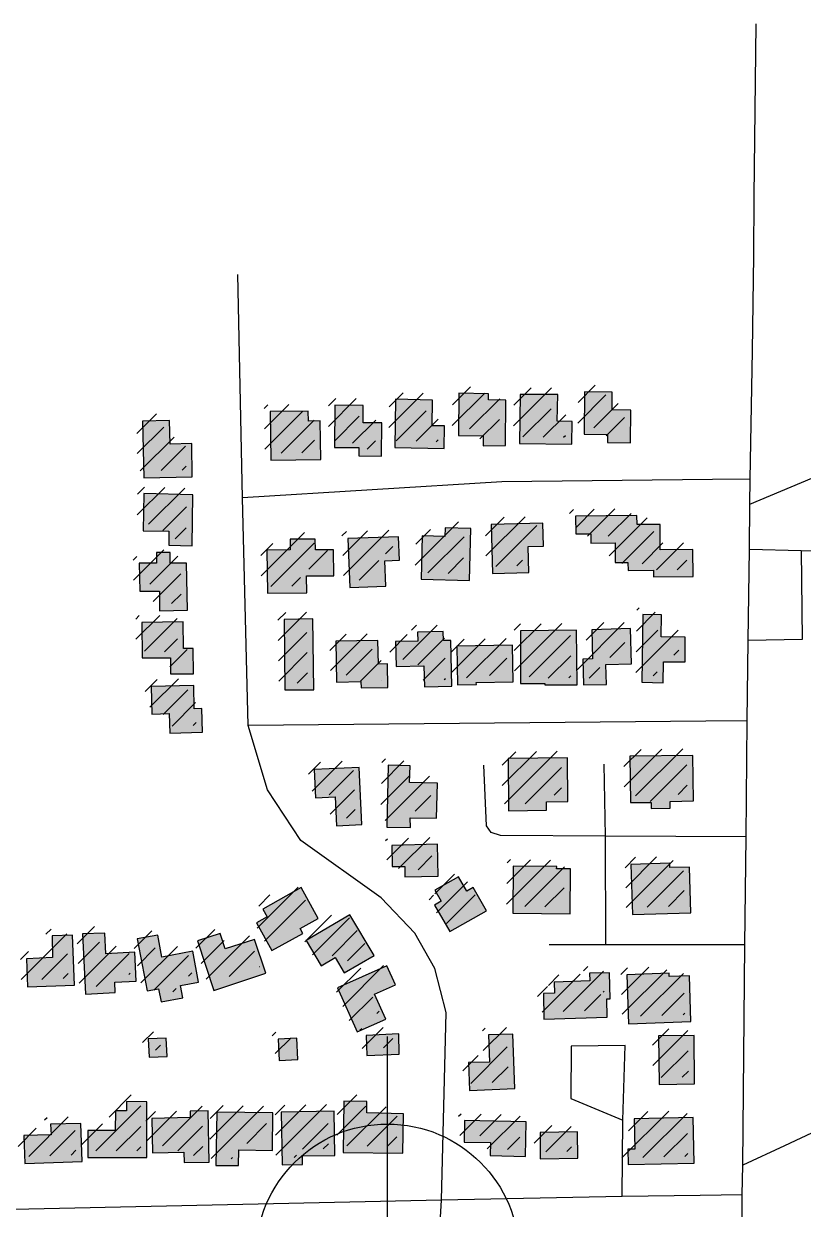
# Model space of a CAD drawing. Extents: x 6576311 to 6728256, y 2029764 to 2237541.
# Drawn here: x 6668423 to 6669276, y 2178916 to 2180215 of the extents above; entities that cross this region are included whole.
import ezdxf

# ---------------------------------------------------------------- set-up
doc = ezdxf.new("R2010")
doc.units = 21
for name, color, linetype in [('BUILDINGS', 9, 'Continuous'), ('CL_LOCAL', 4, 'Continuous'), ('CL_MAJOR', 2, 'Continuous')]:
    doc.layers.add(name, color=color, linetype=linetype)

msp = doc.modelspace()

# ---------------------------------------------------------------- hatches: boundary and pattern name
at = {"layer": 'BUILDINGS_HATCH'}
for points in [[(6669036.4, 2179764.8), (6669062.2, 2179764.5), (6669062.2, 2179755.8), (6669087.2, 2179755.5), (6669087.6, 2179791.2), (6669067.2, 2179791.5), (6669067.1, 2179811.1), (6669036.7, 2179811.4)], [(6668829.1, 2179750.4), (6668883.3, 2179749.2), (6668883.7, 2179774), (6668870.1, 2179773.9), (6668870.6, 2179802.3), (6668830, 2179803.2)], [(6668898.8, 2179763.5), (6668925.8, 2179763.2), (6668925.8, 2179752.3), (6668950.5, 2179752.4), (6668950.8, 2179802.3), (6668931.8, 2179802.6), (6668931.8, 2179809.1), (6668899.2, 2179809.7)], [(6668965.8, 2179754.6), (6669022.8, 2179754.1), (6669023.3, 2179778.9), (6669007.1, 2179779.2), (6669007.5, 2179808.4), (6668966.4, 2179808.5)], [(6668692.8, 2179789.6), (6668693.6, 2179736.4), (6668748.3, 2179737.3), (6668747.6, 2179779.6), (6668734.8, 2179779.2), (6668734.5, 2179790.1)], [(6668763, 2179750.5), (6668789.7, 2179750.3), (6668789.7, 2179741.2), (6668814.7, 2179740.9), (6668815.1, 2179777.3), (6668794.4, 2179777.2), (6668794.6, 2179796.5), (6668763.4, 2179796.8)], [(6668553.1, 2179779.1), (6668554.4, 2179717.2), (6668607.5, 2179718.2), (6668606.8, 2179754.6), (6668583.2, 2179754.1), (6668582.5, 2179780)], [(6668553.8, 2179659), (6668581.9, 2179658.7), (6668581.7, 2179643.4), (6668607.2, 2179642.8), (6668608.1, 2179698.5), (6668554.5, 2179699.8)], [(6668934.7, 2179666), (6668936, 2179612.5), (6668976, 2179613.4), (6668975.3, 2179641.8), (6668991.8, 2179642.2), (6668991.1, 2179667.3)], [(6669027.2, 2179655.8), (6669043.9, 2179655.9), (6669043.9, 2179645.7), (6669070.3, 2179645.8), (6669070.4, 2179624.3), (6669084.3, 2179624.4), (6669084.6, 2179615.6), (6669112.4, 2179615.8), (6669112.4, 2179608.8), (6669155.8, 2179609), (6669155.4, 2179638.5), (6669119.7, 2179638.4), (6669119.6, 2179666), (6669094.6, 2179665.9), (6669094.3, 2179675.8), (6669027.1, 2179675.1)], [(6668858.1, 2179606), (6668910.8, 2179604.7), (6668912.3, 2179661.5), (6668884.2, 2179662.2), (6668884, 2179653), (6668859.3, 2179653.7)], [(6668689.2, 2179637.7), (6668689.7, 2179590.7), (6668732.8, 2179591.2), (6668732.4, 2179609.8), (6668762.5, 2179609.9), (6668762.1, 2179638.3), (6668742.2, 2179638.3), (6668741.9, 2179649.9), (6668714.7, 2179649.8), (6668714.7, 2179638.1)], [(6668777.9, 2179650.8), (6668779.8, 2179596.9), (6668819.3, 2179598.5), (6668818.3, 2179626.2), (6668834.2, 2179627), (6668833.2, 2179652.5)], [(6668549.4, 2179623.6), (6668549.9, 2179593), (6668571.4, 2179593.1), (6668571.5, 2179571.6), (6668602.1, 2179572.1), (6668601.3, 2179623.8), (6668583.2, 2179623.8), (6668583.1, 2179635.4), (6668568.4, 2179635.3), (6668568.4, 2179623.7)], [(6669099.6, 2179493.3), (6669123.1, 2179492.7), (6669123.3, 2179515.6), (6669146.9, 2179515.4), (6669147, 2179542.7), (6669120.7, 2179543), (6669121.1, 2179567), (6669100.7, 2179567.3)], [(6668552.3, 2179558.8), (6668552.7, 2179519.8), (6668583.6, 2179520), (6668583.7, 2179502.5), (6668608.9, 2179502.6), (6668608.5, 2179530.3), (6668598, 2179530.2), (6668597.6, 2179559.4)], [(6668707.9, 2179562), (6668708.8, 2179484.8), (6668740.6, 2179484.9), (6668739.4, 2179562.5)], [(6669035.1, 2179518.6), (6669035.8, 2179490.2), (6669060.8, 2179490.6), (6669060.1, 2179512.8), (6669088.2, 2179513.3), (6669087.2, 2179551.9), (6669044.9, 2179550.6), (6669045.6, 2179519)], [(6668764.5, 2179538.2), (6668765.5, 2179493.4), (6668791.9, 2179493.9), (6668792.2, 2179487), (6668821.4, 2179487.4), (6668821, 2179513.3), (6668811.4, 2179512.9), (6668810.7, 2179539.1)], [(6668830, 2179537.7), (6668830.7, 2179510.4), (6668861, 2179511.3), (6668861.7, 2179488), (6668891.5, 2179488.8), (6668890.4, 2179539.1), (6668882.5, 2179539), (6668882.1, 2179548.9), (6668854.1, 2179548), (6668854.4, 2179538.2)], [(6668966.9, 2179491.7), (6668993.5, 2179491.8), (6668993.5, 2179490.3), (6669028.7, 2179490.5), (6669028.2, 2179550.2), (6668966.6, 2179549.6)], [(6668896.9, 2179532.9), (6668897.7, 2179490.3), (6668918.7, 2179490.8), (6668918.4, 2179492.9), (6668958.9, 2179493.8), (6668957.9, 2179533.9)], [(6668562.5, 2179488.6), (6668563.2, 2179458.3), (6668582.2, 2179458.8), (6668582.8, 2179437.6), (6668618.6, 2179438.5), (6668617.9, 2179464.4), (6668609.7, 2179464), (6668609, 2179489.8)], [(6668953.2, 2179409.6), (6668953.8, 2179352.5), (6668995.3, 2179353), (6668995.2, 2179362.1), (6669018.6, 2179362.4), (6669018.2, 2179410.3)], [(6669086.3, 2179412.1), (6669087.1, 2179361.4), (6669109.8, 2179361.5), (6669109.8, 2179355), (6669130.8, 2179355.1), (6669130.8, 2179362.7), (6669156.3, 2179363.2), (6669155.5, 2179413.1)], [(6668741, 2179397.5), (6668742.5, 2179366.6), (6668763.8, 2179367.7), (6668765.3, 2179336.1), (6668793.1, 2179337.3), (6668790, 2179399.9)], [(6668820.3, 2179334.5), (6668846.2, 2179334.2), (6668846.1, 2179344.8), (6668875, 2179344.2), (6668876, 2179382.8), (6668845.4, 2179383.4), (6668845.9, 2179401.6), (6668821.8, 2179402.2)], [(6668825.8, 2179314.5), (6668826.2, 2179291.2), (6668840.1, 2179291.2), (6668840.1, 2179279.9), (6668876.7, 2179280.8), (6668876, 2179315.8)], [(6668958.3, 2179240.4), (6669021, 2179239.5), (6669021.6, 2179288.7), (6669006.3, 2179289), (6669006.6, 2179291.2), (6668958.9, 2179291.7)], [(6669087.7, 2179293.7), (6669089.3, 2179238.7), (6669153.4, 2179240.8), (6669151.8, 2179290.7), (6669130.2, 2179290.2), (6669130.2, 2179295)], [(6669089.3, 2179238.7), (6669153.4, 2179240.8), (6669151.8, 2179290.7), (6669130.2, 2179290.2), (6669130.2, 2179295), (6669087.7, 2179293.7)], [(6668872.6, 2179249.1), (6668889.5, 2179220), (6668929.6, 2179242.8), (6668915.1, 2179268.2), (6668908, 2179264.2), (6668898.8, 2179280.2), (6668873.1, 2179265.5), (6668880, 2179253.5)], [(6668677.6, 2179229.7), (6668694.7, 2179199.2), (6668728.4, 2179217.9), (6668725.5, 2179223.4), (6668745.3, 2179234.4), (6668726.5, 2179268.2), (6668684.6, 2179244.7), (6668689.4, 2179236.3)], [(6668732.1, 2179210.3), (6668748.7, 2179182.7), (6668763.9, 2179191.8), (6668773.9, 2179174.8), (6668806.5, 2179193.8), (6668779.9, 2179238.5)], [(6668425.9, 2179190.4), (6668426.9, 2179159.5), (6668478.5, 2179161.5), (6668476.5, 2179216.1), (6668453.9, 2179215.3), (6668454.5, 2179191.6)], [(6668487.3, 2179217.6), (6668490.4, 2179151.7), (6668523, 2179153.3), (6668522.7, 2179164.6), (6668546.2, 2179165.8), (6668544.7, 2179197.5), (6668512.9, 2179195.9), (6668511.7, 2179218.5)], [(6668547.2, 2179212.1), (6668557.9, 2179155.3), (6668570.4, 2179157.5), (6668573.3, 2179143), (6668597.1, 2179147.4), (6668594.5, 2179160.9), (6668614.3, 2179164.6), (6668607.9, 2179198.5), (6668574.2, 2179192.1), (6668569.6, 2179216.2)], [(6668613.3, 2179209.8), (6668631.1, 2179155.6), (6668688, 2179174.4), (6668675.7, 2179211.5), (6668643.4, 2179201.2), (6668637.9, 2179217.9)], [(6668766.6, 2179158.3), (6668788.1, 2179110.4), (6668819.2, 2179124.3), (6668806.9, 2179151.6), (6668829.9, 2179161.9), (6668820.4, 2179182.6)], [(6668992.5, 2179124.3), (6669061.7, 2179126.4), (6669061.3, 2179146.5), (6669065, 2179146.5), (6669064.3, 2179174.9), (6669042.2, 2179174.4), (6669042.5, 2179166), (6669003.7, 2179164.8), (6669004, 2179152.8), (6668991.8, 2179152.4)], [(6669153.3, 2179121.7), (6669151.7, 2179171.6), (6669129.6, 2179170.8), (6669129.6, 2179174.4), (6669083.1, 2179172.8), (6669085, 2179119.2)], [(6668559.3, 2179102.5), (6668560.2, 2179082.5), (6668579.8, 2179083.3), (6668578.8, 2179103.3)], [(6668701.6, 2179102.3), (6668702.6, 2179079), (6668723, 2179079.9), (6668722, 2179103.2)], [(6668797.8, 2179106.4), (6668798.4, 2179084.5), (6668834.1, 2179085.8), (6668833.5, 2179108)], [(6668960.5, 2179048.1), (6668958.3, 2179107.8), (6668931.6, 2179106.9), (6668932.9, 2179077.1), (6668909.9, 2179076.6), (6668910.9, 2179046)], [(6669156.8, 2179106.4), (6669117.9, 2179105.9), (6669118.5, 2179052.7), (6669157.3, 2179053.3)], [(6668493.2, 2178972.5), (6668557.8, 2178972.5), (6668557.8, 2179033.6), (6668535.4, 2179033.9), (6668535.5, 2179023.7), (6668523.3, 2179023.7), (6668523.1, 2179002.2), (6668493.3, 2179002.1)], [(6668772.5, 2178978.1), (6668838, 2178977.3), (6668838.7, 2179020.6), (6668798.4, 2179021.5), (6668798.6, 2179033.9), (6668773.4, 2179034.2)], [(6668563.3, 2179015.5), (6668564, 2178977.9), (6668598.3, 2178978.4), (6668598.7, 2178967.2), (6668625.9, 2178967.6), (6668624.8, 2179023.7), (6668605, 2179023.3), (6668605.3, 2179016.4)], [(6668633.3, 2178964), (6668658.2, 2178963.8), (6668658.5, 2178980.9), (6668695.3, 2178980.3), (6668695.7, 2179021.5), (6668634.2, 2179022.3)], [(6668704.8, 2179022.2), (6668705.9, 2178964.7), (6668728.3, 2178965.1), (6668728.3, 2178974.3), (6668763.4, 2178974.8), (6668762.7, 2179023.2)], [(6668423, 2178996.7), (6668424, 2178966.1), (6668486.9, 2178968.2), (6668485.6, 2179010), (6668452.4, 2179009.2), (6668453.1, 2178997.5)], [(6668973.1, 2179011.7), (6668905.6, 2179013.2), (6668905.2, 2178989.6), (6668933.8, 2178988.9), (6668933.6, 2178974.7), (6668972.4, 2178973.8)], [(6669155.8, 2179016.5), (6669091.1, 2179015.1), (6669091.8, 2178981.6), (6669084.2, 2178981.6), (6669084.5, 2178964.8), (6669156.8, 2178966.6)], [(6668988.2, 2179000.1), (6668988.3, 2178971.3), (6669029.5, 2178971.9), (6669029.1, 2179000.6)]]:
    msp.add_hatch(color=251, dxfattribs=at).paths.add_polyline_path(points)
at = {"layer": 'BUILDINGS_SHADOW'}
h = msp.add_hatch(dxfattribs=at)
h.set_pattern_fill('ANSI31', scale=5)
h.paths.add_polyline_path([(6668822.4, 2179757.8), (6668876.5, 2179756.6), (6668877, 2179781.3), (6668863.4, 2179781.3), (6668863.8, 2179809.7), (6668823.3, 2179810.6)])
h = msp.add_hatch(dxfattribs=at)
h.set_pattern_fill('ANSI31', scale=5)
h.paths.add_polyline_path([(6668892.1, 2179770.8), (6668919, 2179770.6), (6668919.1, 2179759.7), (6668943.7, 2179759.8), (6668944.1, 2179809.7), (6668925.1, 2179810), (6668925.1, 2179816.5), (6668892.4, 2179817.1)])
h = msp.add_hatch(dxfattribs=at)
h.set_pattern_fill('ANSI31', scale=5)
h.paths.add_polyline_path([(6668959, 2179762), (6669016, 2179761.5), (6669016.5, 2179786.3), (6669000.3, 2179786.6), (6669000.8, 2179815.7), (6668959.7, 2179815.9)])
h = msp.add_hatch(dxfattribs=at)
h.set_pattern_fill('ANSI31', scale=5)
h.paths.add_polyline_path([(6669029.6, 2179772.1), (6669055.4, 2179771.9), (6669055.5, 2179763.1), (6669080.4, 2179762.9), (6669080.8, 2179798.6), (6669060.4, 2179798.9), (6669060.3, 2179818.5), (6669030, 2179818.8)])
h = msp.add_hatch(dxfattribs=at)
h.set_pattern_fill('ANSI31', scale=5)
h.paths.add_polyline_path([(6668686.1, 2179796.9), (6668686.9, 2179743.8), (6668741.6, 2179744.7), (6668740.8, 2179787), (6668728.1, 2179786.6), (6668727.8, 2179797.5)])
h = msp.add_hatch(dxfattribs=at)
h.set_pattern_fill('ANSI31', scale=5)
h.paths.add_polyline_path([(6668756.3, 2179757.9), (6668782.9, 2179757.6), (6668783, 2179748.5), (6668807.9, 2179748.3), (6668808.4, 2179784.7), (6668787.7, 2179784.6), (6668787.9, 2179803.9), (6668756.7, 2179804.2)])
h = msp.add_hatch(dxfattribs=at)
h.set_pattern_fill('ANSI31', scale=5)
h.paths.add_polyline_path([(6668546.3, 2179786.5), (6668547.7, 2179724.6), (6668600.7, 2179725.6), (6668600, 2179762), (6668576.5, 2179761.5), (6668575.8, 2179787.4)])
h = msp.add_hatch(dxfattribs=at)
h.set_pattern_fill('ANSI31', scale=5)
h.paths.add_polyline_path([(6668547.1, 2179666.3), (6668575.2, 2179666.1), (6668574.9, 2179650.8), (6668600.5, 2179650.2), (6668601.4, 2179705.9), (6668547.8, 2179707.1)])
h = msp.add_hatch(dxfattribs=at)
h.set_pattern_fill('ANSI31', scale=5)
h.paths.add_polyline_path([(6669020.4, 2179663.2), (6669037.2, 2179663.3), (6669037.2, 2179653.1), (6669063.6, 2179653.2), (6669063.7, 2179631.7), (6669077.6, 2179631.8), (6669077.9, 2179623), (6669105.7, 2179623.1), (6669105.7, 2179616.2), (6669149.1, 2179616.4), (6669148.7, 2179645.9), (6669112.9, 2179645.7), (6669112.8, 2179673.4), (6669087.9, 2179673.3), (6669087.6, 2179683.2), (6669020.3, 2179682.5)])
h = msp.add_hatch(dxfattribs=at)
h.set_pattern_fill('ANSI31', scale=5)
h.paths.add_polyline_path([(6668851.3, 2179613.3), (6668904.1, 2179612.1), (6668905.5, 2179668.9), (6668877.5, 2179669.5), (6668877.2, 2179660.4), (6668852.5, 2179661.1)])
h = msp.add_hatch(dxfattribs=at)
h.set_pattern_fill('ANSI31', scale=5)
h.paths.add_polyline_path([(6668927.9, 2179673.4), (6668929.3, 2179619.9), (6668969.3, 2179620.7), (6668968.6, 2179649.2), (6668985, 2179649.6), (6668984.4, 2179674.7)])
h = msp.add_hatch(dxfattribs=at)
h.set_pattern_fill('ANSI31', scale=5)
h.paths.add_polyline_path([(6668682.5, 2179645.1), (6668682.9, 2179598.1), (6668726, 2179598.6), (6668725.7, 2179617.2), (6668755.7, 2179617.3), (6668755.3, 2179645.7), (6668735.5, 2179645.6), (6668735.1, 2179657.3), (6668707.9, 2179657.2), (6668708, 2179645.5)])
h = msp.add_hatch(dxfattribs=at)
h.set_pattern_fill('ANSI31', scale=5)
h.paths.add_polyline_path([(6668771.2, 2179658.2), (6668773.1, 2179604.3), (6668812.5, 2179605.9), (6668811.5, 2179633.6), (6668827.4, 2179634.4), (6668826.5, 2179659.9)])
h = msp.add_hatch(dxfattribs=at)
h.set_pattern_fill('ANSI31', scale=5)
h.paths.add_polyline_path([(6668542.7, 2179631), (6668543.1, 2179600.4), (6668564.7, 2179600.5), (6668564.7, 2179579), (6668595.4, 2179579.5), (6668594.6, 2179631.2), (6668576.4, 2179631.1), (6668576.4, 2179642.8), (6668561.6, 2179642.7), (6668561.7, 2179631.1)])
h = msp.add_hatch(dxfattribs=at)
h.set_pattern_fill('ANSI31', scale=5)
h.paths.add_polyline_path([(6668545.5, 2179566.2), (6668546, 2179527.2), (6668576.9, 2179527.3), (6668576.9, 2179509.9), (6668602.2, 2179510), (6668601.8, 2179537.6), (6668591.3, 2179537.6), (6668590.9, 2179566.7)])
h = msp.add_hatch(dxfattribs=at)
h.set_pattern_fill('ANSI31', scale=5)
h.paths.add_polyline_path([(6668701.2, 2179569.4), (6668702.1, 2179492.2), (6668733.8, 2179492.3), (6668732.7, 2179569.9)])
h = msp.add_hatch(dxfattribs=at)
h.set_pattern_fill('ANSI31', scale=5)
h.paths.add_polyline_path([(6669092.9, 2179500.7), (6669116.4, 2179500.1), (6669116.6, 2179523), (6669140.1, 2179522.8), (6669140.3, 2179550.1), (6669113.9, 2179550.3), (6669114.4, 2179574.4), (6669094, 2179574.7)])
h = msp.add_hatch(dxfattribs=at)
h.set_pattern_fill('ANSI31', scale=5)
h.paths.add_polyline_path([(6668823.2, 2179545.1), (6668823.9, 2179517.8), (6668854.3, 2179518.7), (6668854.9, 2179495.4), (6668884.7, 2179496.2), (6668883.6, 2179546.5), (6668875.7, 2179546.4), (6668875.4, 2179556.3), (6668847.3, 2179555.4), (6668847.6, 2179545.6)])
h = msp.add_hatch(dxfattribs=at)
h.set_pattern_fill('ANSI31', scale=5)
h.paths.add_polyline_path([(6668960.1, 2179499.1), (6668986.8, 2179499.2), (6668986.8, 2179497.7), (6669022, 2179497.9), (6669021.4, 2179557.6), (6668959.9, 2179557)])
h = msp.add_hatch(dxfattribs=at)
h.set_pattern_fill('ANSI31', scale=5)
h.paths.add_polyline_path([(6669028.4, 2179525.9), (6669029.1, 2179497.5), (6669054, 2179498), (6669053.3, 2179520.2), (6669081.4, 2179520.7), (6669080.4, 2179559.3), (6669038.2, 2179558), (6669038.9, 2179526.3)])
h = msp.add_hatch(dxfattribs=at)
h.set_pattern_fill('ANSI31', scale=5)
h.paths.add_polyline_path([(6668757.7, 2179545.6), (6668758.8, 2179500.8), (6668785.1, 2179501.3), (6668785.5, 2179494.3), (6668814.7, 2179494.8), (6668814.3, 2179520.7), (6668804.6, 2179520.3), (6668804, 2179546.5)])
h = msp.add_hatch(dxfattribs=at)
h.set_pattern_fill('ANSI31', scale=5)
h.paths.add_polyline_path([(6668890.2, 2179540.3), (6668890.9, 2179497.7), (6668911.9, 2179498.1), (6668911.6, 2179500.3), (6668952.2, 2179501.2), (6668951.2, 2179541.3)])
h = msp.add_hatch(dxfattribs=at)
h.set_pattern_fill('ANSI31', scale=5)
h.paths.add_polyline_path([(6668555.7, 2179495.9), (6668556.4, 2179465.7), (6668575.4, 2179466.1), (6668576.1, 2179445), (6668611.8, 2179445.9), (6668611.1, 2179471.8), (6668602.9, 2179471.4), (6668602.2, 2179497.2)])
h = msp.add_hatch(dxfattribs=at)
h.set_pattern_fill('ANSI31', scale=5)
h.paths.add_polyline_path([(6668813.6, 2179341.8), (6668839.4, 2179341.6), (6668839.4, 2179352.2), (6668868.3, 2179351.5), (6668869.3, 2179390.2), (6668838.6, 2179390.8), (6668839.1, 2179409), (6668815, 2179409.6)])
h = msp.add_hatch(dxfattribs=at)
h.set_pattern_fill('ANSI31', scale=5)
h.paths.add_polyline_path([(6668946.5, 2179417), (6668947.1, 2179359.9), (6668988.6, 2179360.4), (6668988.5, 2179369.5), (6669011.9, 2179369.7), (6669011.4, 2179417.7)])
h = msp.add_hatch(dxfattribs=at)
h.set_pattern_fill('ANSI31', scale=5)
h.paths.add_polyline_path([(6669079.6, 2179419.4), (6669080.4, 2179368.8), (6669103, 2179368.9), (6669103.1, 2179362.4), (6669124.1, 2179362.4), (6669124, 2179370.1), (6669149.5, 2179370.6), (6669148.8, 2179420.5)])
h = msp.add_hatch(dxfattribs=at)
h.set_pattern_fill('ANSI31', scale=5)
h.paths.add_polyline_path([(6668734.2, 2179404.9), (6668735.8, 2179373.9), (6668757, 2179375.1), (6668758.6, 2179343.4), (6668786.4, 2179344.6), (6668783.3, 2179407.3)])
h = msp.add_hatch(dxfattribs=at)
h.set_pattern_fill('ANSI31', scale=5)
h.paths.add_polyline_path([(6668819.1, 2179321.8), (6668819.5, 2179298.5), (6668833.3, 2179298.6), (6668833.4, 2179287.3), (6668870, 2179288.2), (6668869.3, 2179323.1)])
h = msp.add_hatch(dxfattribs=at)
h.set_pattern_fill('ANSI31', scale=5)
h.paths.add_polyline_path([(6668951.5, 2179247.7), (6669014.2, 2179246.9), (6669014.9, 2179296.1), (6668999.5, 2179296.4), (6668999.8, 2179298.6), (6668952.2, 2179299.1)])
h = msp.add_hatch(dxfattribs=at)
h.set_pattern_fill('ANSI31', scale=5)
h.paths.add_polyline_path([(6669080.9, 2179301.1), (6669082.6, 2179246.1), (6669146.7, 2179248.2), (6669145, 2179298.1), (6669123.5, 2179297.6), (6669123.5, 2179302.3)])
h = msp.add_hatch(dxfattribs=at)
h.set_pattern_fill('ANSI31', scale=5)
h.paths.add_polyline_path([(6669082.6, 2179246.1), (6669146.7, 2179248.2), (6669145, 2179298.1), (6669123.5, 2179297.6), (6669123.5, 2179302.3), (6669080.9, 2179301.1)])
h = msp.add_hatch(dxfattribs=at)
h.set_pattern_fill('ANSI31', scale=5)
h.paths.add_polyline_path([(6668865.9, 2179256.5), (6668882.7, 2179227.4), (6668922.9, 2179250.2), (6668908.3, 2179275.6), (6668901.2, 2179271.6), (6668892.1, 2179287.5), (6668866.4, 2179272.9), (6668873.2, 2179260.9)])
h = msp.add_hatch(dxfattribs=at)
h.set_pattern_fill('ANSI31', scale=5)
h.paths.add_polyline_path([(6668670.8, 2179237.1), (6668688, 2179206.6), (6668721.6, 2179225.3), (6668718.8, 2179230.7), (6668738.6, 2179241.7), (6668719.7, 2179275.5), (6668677.8, 2179252.1), (6668682.7, 2179243.7)])
h = msp.add_hatch(dxfattribs=at)
h.set_pattern_fill('ANSI31', scale=5)
h.paths.add_polyline_path([(6668725.3, 2179217.7), (6668741.9, 2179190), (6668757.2, 2179199.2), (6668767.2, 2179182.1), (6668799.7, 2179201.2), (6668773.2, 2179245.9)])
h = msp.add_hatch(dxfattribs=at)
h.set_pattern_fill('ANSI31', scale=5)
h.paths.add_polyline_path([(6668480.6, 2179225), (6668483.7, 2179159.1), (6668516.3, 2179160.7), (6668516, 2179172), (6668539.5, 2179173.2), (6668537.9, 2179204.9), (6668506.2, 2179203.3), (6668505, 2179225.8)])
h = msp.add_hatch(dxfattribs=at)
h.set_pattern_fill('ANSI31', scale=5)
h.paths.add_polyline_path([(6668419.1, 2179197.8), (6668420.1, 2179166.9), (6668471.7, 2179168.9), (6668469.8, 2179223.5), (6668447.1, 2179222.7), (6668447.8, 2179199)])
h = msp.add_hatch(dxfattribs=at)
h.set_pattern_fill('ANSI31', scale=5)
h.paths.add_polyline_path([(6668540.4, 2179219.4), (6668551.2, 2179162.7), (6668563.6, 2179164.9), (6668566.5, 2179150.3), (6668590.3, 2179154.8), (6668587.7, 2179168.3), (6668607.6, 2179172), (6668601.2, 2179205.8), (6668567.5, 2179199.5), (6668562.8, 2179223.5)])
h = msp.add_hatch(dxfattribs=at)
h.set_pattern_fill('ANSI31', scale=5)
h.paths.add_polyline_path([(6668606.5, 2179217.2), (6668624.3, 2179163), (6668681.3, 2179181.8), (6668668.9, 2179218.9), (6668636.6, 2179208.5), (6668631.2, 2179225.3)])
h = msp.add_hatch(dxfattribs=at)
h.set_pattern_fill('ANSI31', scale=5)
h.paths.add_polyline_path([(6668759.9, 2179165.7), (6668781.3, 2179117.7), (6668812.5, 2179131.7), (6668800.2, 2179159), (6668823.1, 2179169.3), (6668813.7, 2179190)])
h = msp.add_hatch(dxfattribs=at)
h.set_pattern_fill('ANSI31', scale=5)
h.paths.add_polyline_path([(6668985.8, 2179131.7), (6669055, 2179133.8), (6669054.6, 2179153.8), (6669058.3, 2179153.8), (6669057.6, 2179182.3), (6669035.5, 2179181.8), (6669035.8, 2179173.4), (6668996.9, 2179172.2), (6668997.3, 2179160.1), (6668985.1, 2179159.7)])
h = msp.add_hatch(dxfattribs=at)
h.set_pattern_fill('ANSI31', scale=5)
h.paths.add_polyline_path([(6669146.6, 2179129.1), (6669145, 2179179), (6669122.8, 2179178.2), (6669122.8, 2179181.8), (6669076.3, 2179180.1), (6669078.2, 2179126.6)])
h = msp.add_hatch(dxfattribs=at)
h.set_pattern_fill('ANSI31', scale=5)
h.paths.add_polyline_path([(6668552.5, 2179109.9), (6668553.4, 2179089.8), (6668573, 2179090.6), (6668572.1, 2179110.7)])
h = msp.add_hatch(dxfattribs=at)
h.set_pattern_fill('ANSI31', scale=5)
h.paths.add_polyline_path([(6668694.9, 2179109.7), (6668695.8, 2179086.4), (6668716.2, 2179087.2), (6668715.3, 2179110.5)])
h = msp.add_hatch(dxfattribs=at)
h.set_pattern_fill('ANSI31', scale=5)
h.paths.add_polyline_path([(6668791, 2179113.8), (6668791.7, 2179091.9), (6668827.4, 2179093.2), (6668826.7, 2179115.4)])
h = msp.add_hatch(dxfattribs=at)
h.set_pattern_fill('ANSI31', scale=5)
h.paths.add_polyline_path([(6668953.8, 2179055.4), (6668951.5, 2179115.2), (6668924.9, 2179114.3), (6668926.1, 2179084.5), (6668903.2, 2179084), (6668904.1, 2179053.4)])
h = msp.add_hatch(dxfattribs=at)
h.set_pattern_fill('ANSI31', scale=5)
h.paths.add_polyline_path([(6669150.1, 2179113.8), (6669111.2, 2179113.3), (6669111.7, 2179060.1), (6669150.6, 2179060.6)])
h = msp.add_hatch(dxfattribs=at)
h.set_pattern_fill('ANSI31', scale=5)
h.paths.add_polyline_path([(6668486.4, 2178979.9), (6668551.1, 2178979.8), (6668551.1, 2179041), (6668528.7, 2179041.3), (6668528.7, 2179031.1), (6668516.5, 2179031), (6668516.3, 2179009.6), (6668486.6, 2179009.4)])
h = msp.add_hatch(dxfattribs=at)
h.set_pattern_fill('ANSI31', scale=5)
h.paths.add_polyline_path([(6668556.6, 2179022.8), (6668557.3, 2178985.3), (6668591.6, 2178985.8), (6668591.9, 2178974.5), (6668619.2, 2178975), (6668618.1, 2179031.1), (6668598.2, 2179030.7), (6668598.5, 2179023.7)])
h = msp.add_hatch(dxfattribs=at)
h.set_pattern_fill('ANSI31', scale=5)
h.paths.add_polyline_path([(6668765.7, 2178985.5), (6668831.3, 2178984.6), (6668831.9, 2179028), (6668791.6, 2179028.9), (6668791.9, 2179041.3), (6668766.6, 2179041.5)])
h = msp.add_hatch(dxfattribs=at)
h.set_pattern_fill('ANSI31', scale=5)
h.paths.add_polyline_path([(6668626.5, 2178971.4), (6668651.5, 2178971.1), (6668651.7, 2178988.3), (6668688.6, 2178987.7), (6668689, 2179028.8), (6668627.4, 2179029.7)])
h = msp.add_hatch(dxfattribs=at)
h.set_pattern_fill('ANSI31', scale=5)
h.paths.add_polyline_path([(6668698.1, 2179029.6), (6668699.1, 2178972.1), (6668721.5, 2178972.5), (6668721.5, 2178981.6), (6668756.7, 2178982.1), (6668755.9, 2179030.6)])
h = msp.add_hatch(dxfattribs=at)
h.set_pattern_fill('ANSI31', scale=5)
h.paths.add_polyline_path([(6668966.4, 2179019.1), (6668898.9, 2179020.6), (6668898.4, 2178996.9), (6668927.1, 2178996.3), (6668926.8, 2178982.1), (6668965.7, 2178981.2)])
h = msp.add_hatch(dxfattribs=at)
h.set_pattern_fill('ANSI31', scale=5)
h.paths.add_polyline_path([(6669149, 2179023.8), (6669084.4, 2179022.5), (6669085.1, 2178989), (6669077.4, 2178988.9), (6669077.8, 2178972.2), (6669150.1, 2178973.9)])
h = msp.add_hatch(dxfattribs=at)
h.set_pattern_fill('ANSI31', scale=5)
h.paths.add_polyline_path([(6668416.3, 2179004), (6668417.2, 2178973.5), (6668480.2, 2178975.5), (6668478.9, 2179017.4), (6668445.7, 2179016.5), (6668446.3, 2179004.9)])
h = msp.add_hatch(dxfattribs=at)
h.set_pattern_fill('ANSI31', scale=5)
h.paths.add_polyline_path([(6668981.5, 2179007.5), (6668981.6, 2178978.7), (6669022.7, 2178979.2), (6669022.3, 2179008)])

# ---------------------------------------------------------------- linework, layer by layer
at = {"layer": 'BUILDINGS'}
for points in [[(6669036.4, 2179764.8), (6669062.2, 2179764.5), (6669062.2, 2179755.8), (6669087.2, 2179755.5), (6669087.6, 2179791.2), (6669067.2, 2179791.5), (6669067.1, 2179811.1), (6669036.7, 2179811.4), (6669036.4, 2179764.8)], [(6668829.1, 2179750.4), (6668883.3, 2179749.2), (6668883.7, 2179774), (6668870.1, 2179773.9), (6668870.6, 2179802.3), (6668830, 2179803.2), (6668829.1, 2179750.4)], [(6668898.8, 2179763.5), (6668925.8, 2179763.2), (6668925.8, 2179752.3), (6668950.5, 2179752.4), (6668950.8, 2179802.3), (6668931.8, 2179802.6), (6668931.8, 2179809.1), (6668899.2, 2179809.7), (6668898.8, 2179763.5)], [(6668965.8, 2179754.6), (6669022.8, 2179754.1), (6669023.3, 2179778.9), (6669007.1, 2179779.2), (6669007.5, 2179808.4), (6668966.4, 2179808.5), (6668965.8, 2179754.6)], [(6668692.8, 2179789.6), (6668693.6, 2179736.4), (6668748.3, 2179737.3), (6668747.6, 2179779.6), (6668734.8, 2179779.2), (6668734.5, 2179790.1), (6668692.8, 2179789.6)], [(6668763, 2179750.5), (6668789.7, 2179750.3), (6668789.7, 2179741.2), (6668814.7, 2179740.9), (6668815.1, 2179777.3), (6668794.4, 2179777.2), (6668794.6, 2179796.5), (6668763.4, 2179796.8), (6668763, 2179750.5)], [(6668553.1, 2179779.1), (6668554.4, 2179717.2), (6668607.5, 2179718.2), (6668606.8, 2179754.6), (6668583.2, 2179754.1), (6668582.5, 2179780), (6668553.1, 2179779.1)], [(6668553.8, 2179659), (6668581.9, 2179658.7), (6668581.7, 2179643.4), (6668607.2, 2179642.8), (6668608.1, 2179698.5), (6668554.5, 2179699.8), (6668553.8, 2179659)], [(6668934.7, 2179666), (6668936, 2179612.5), (6668976, 2179613.4), (6668975.3, 2179641.8), (6668991.8, 2179642.2), (6668991.1, 2179667.3), (6668934.7, 2179666)], [(6669027.2, 2179655.8), (6669043.9, 2179655.9), (6669043.9, 2179645.7), (6669070.3, 2179645.8), (6669070.4, 2179624.3), (6669084.3, 2179624.4), (6669084.6, 2179615.6), (6669112.4, 2179615.8), (6669112.4, 2179608.8), (6669155.8, 2179609), (6669155.4, 2179638.5), (6669119.7, 2179638.4), (6669119.6, 2179666), (6669094.6, 2179665.9), (6669094.3, 2179675.8), (6669027.1, 2179675.1), (6669027.2, 2179655.8)], [(6668858.1, 2179606), (6668910.8, 2179604.7), (6668912.3, 2179661.5), (6668884.2, 2179662.2), (6668884, 2179653), (6668859.3, 2179653.7), (6668858.1, 2179606)], [(6668689.2, 2179637.7), (6668689.7, 2179590.7), (6668732.8, 2179591.2), (6668732.4, 2179609.8), (6668762.5, 2179609.9), (6668762.1, 2179638.3), (6668742.2, 2179638.3), (6668741.9, 2179649.9), (6668714.7, 2179649.8), (6668714.7, 2179638.1), (6668689.2, 2179637.7)], [(6668777.9, 2179650.8), (6668779.8, 2179596.9), (6668819.3, 2179598.5), (6668818.3, 2179626.2), (6668834.2, 2179627), (6668833.2, 2179652.5), (6668777.9, 2179650.8)], [(6668549.4, 2179623.6), (6668549.9, 2179593), (6668571.4, 2179593.1), (6668571.5, 2179571.6), (6668602.1, 2179572.1), (6668601.3, 2179623.8), (6668583.2, 2179623.8), (6668583.1, 2179635.4), (6668568.4, 2179635.3), (6668568.4, 2179623.7), (6668549.4, 2179623.6)], [(6669099.6, 2179493.3), (6669123.1, 2179492.7), (6669123.3, 2179515.6), (6669146.9, 2179515.4), (6669147, 2179542.7), (6669120.7, 2179543), (6669121.1, 2179567), (6669100.7, 2179567.3), (6669099.6, 2179493.3)], [(6668552.3, 2179558.8), (6668552.7, 2179519.8), (6668583.6, 2179520), (6668583.7, 2179502.5), (6668608.9, 2179502.6), (6668608.5, 2179530.3), (6668598, 2179530.2), (6668597.6, 2179559.4), (6668552.3, 2179558.8)], [(6668707.9, 2179562), (6668708.8, 2179484.8), (6668740.6, 2179484.9), (6668739.4, 2179562.5), (6668707.9, 2179562)], [(6669035.1, 2179518.6), (6669035.8, 2179490.2), (6669060.8, 2179490.6), (6669060.1, 2179512.8), (6669088.2, 2179513.3), (6669087.2, 2179551.9), (6669044.9, 2179550.6), (6669045.6, 2179519), (6669035.1, 2179518.6)], [(6668764.5, 2179538.2), (6668765.5, 2179493.4), (6668791.9, 2179493.9), (6668792.2, 2179487), (6668821.4, 2179487.4), (6668821, 2179513.3), (6668811.4, 2179512.9), (6668810.7, 2179539.1), (6668764.5, 2179538.2)], [(6668830, 2179537.7), (6668830.7, 2179510.4), (6668861, 2179511.3), (6668861.7, 2179488), (6668891.5, 2179488.8), (6668890.4, 2179539.1), (6668882.5, 2179539), (6668882.1, 2179548.9), (6668854.1, 2179548), (6668854.4, 2179538.2), (6668830, 2179537.7)], [(6668966.9, 2179491.7), (6668993.5, 2179491.8), (6668993.5, 2179490.3), (6669028.7, 2179490.5), (6669028.2, 2179550.2), (6668966.6, 2179549.6), (6668966.9, 2179491.7)], [(6668896.9, 2179532.9), (6668897.7, 2179490.3), (6668918.7, 2179490.8), (6668918.4, 2179492.9), (6668958.9, 2179493.8), (6668957.9, 2179533.9), (6668896.9, 2179532.9)], [(6668562.5, 2179488.6), (6668563.2, 2179458.3), (6668582.2, 2179458.8), (6668582.8, 2179437.6), (6668618.6, 2179438.5), (6668617.9, 2179464.4), (6668609.7, 2179464), (6668609, 2179489.8), (6668562.5, 2179488.6)], [(6668953.2, 2179409.6), (6668953.8, 2179352.5), (6668995.3, 2179353), (6668995.2, 2179362.1), (6669018.6, 2179362.4), (6669018.2, 2179410.3), (6668953.2, 2179409.6)], [(6669086.3, 2179412.1), (6669087.1, 2179361.4), (6669109.8, 2179361.5), (6669109.8, 2179355), (6669130.8, 2179355.1), (6669130.8, 2179362.7), (6669156.3, 2179363.2), (6669155.5, 2179413.1), (6669086.3, 2179412.1)], [(6668741, 2179397.5), (6668742.5, 2179366.6), (6668763.8, 2179367.7), (6668765.3, 2179336.1), (6668793.1, 2179337.3), (6668790, 2179399.9), (6668741, 2179397.5)], [(6668820.3, 2179334.5), (6668846.2, 2179334.2), (6668846.1, 2179344.8), (6668875, 2179344.2), (6668876, 2179382.8), (6668845.4, 2179383.4), (6668845.9, 2179401.6), (6668821.8, 2179402.2), (6668820.3, 2179334.5)], [(6668825.8, 2179314.5), (6668826.2, 2179291.2), (6668840.1, 2179291.2), (6668840.1, 2179279.9), (6668876.7, 2179280.8), (6668876, 2179315.8), (6668825.8, 2179314.5)], [(6668958.3, 2179240.4), (6669021, 2179239.5), (6669021.6, 2179288.7), (6669006.3, 2179289), (6669006.6, 2179291.2), (6668958.9, 2179291.7), (6668958.3, 2179240.4)], [(6669087.7, 2179293.7), (6669089.3, 2179238.7), (6669153.4, 2179240.8), (6669151.8, 2179290.7), (6669130.2, 2179290.2), (6669130.2, 2179295), (6669087.7, 2179293.7)], [(6669089.3, 2179238.7), (6669153.4, 2179240.8), (6669151.8, 2179290.7), (6669130.2, 2179290.2), (6669130.2, 2179295), (6669087.7, 2179293.7), (6669089.3, 2179238.7)], [(6668872.6, 2179249.1), (6668889.5, 2179220), (6668929.6, 2179242.8), (6668915.1, 2179268.2), (6668908, 2179264.2), (6668898.8, 2179280.2), (6668873.1, 2179265.5), (6668880, 2179253.5), (6668872.6, 2179249.1)], [(6668677.6, 2179229.7), (6668694.7, 2179199.2), (6668728.4, 2179217.9), (6668725.5, 2179223.4), (6668745.3, 2179234.4), (6668726.5, 2179268.2), (6668684.6, 2179244.7), (6668689.4, 2179236.3), (6668677.6, 2179229.7)], [(6668732.1, 2179210.3), (6668748.7, 2179182.7), (6668763.9, 2179191.8), (6668773.9, 2179174.8), (6668806.5, 2179193.8), (6668779.9, 2179238.5), (6668732.1, 2179210.3)], [(6668425.9, 2179190.4), (6668426.9, 2179159.5), (6668478.5, 2179161.5), (6668476.5, 2179216.1), (6668453.9, 2179215.3), (6668454.5, 2179191.6), (6668425.9, 2179190.4)], [(6668487.3, 2179217.6), (6668490.4, 2179151.7), (6668523, 2179153.3), (6668522.7, 2179164.6), (6668546.2, 2179165.8), (6668544.7, 2179197.5), (6668512.9, 2179195.9), (6668511.7, 2179218.5), (6668487.3, 2179217.6)], [(6668547.2, 2179212.1), (6668557.9, 2179155.3), (6668570.4, 2179157.5), (6668573.3, 2179143), (6668597.1, 2179147.4), (6668594.5, 2179160.9), (6668614.3, 2179164.6), (6668607.9, 2179198.5), (6668574.2, 2179192.1), (6668569.6, 2179216.2), (6668547.2, 2179212.1)], [(6668613.3, 2179209.8), (6668631.1, 2179155.6), (6668688, 2179174.4), (6668675.7, 2179211.5), (6668643.4, 2179201.2), (6668637.9, 2179217.9), (6668613.3, 2179209.8)], [(6668766.6, 2179158.3), (6668788.1, 2179110.4), (6668819.2, 2179124.3), (6668806.9, 2179151.6), (6668829.9, 2179161.9), (6668820.4, 2179182.6), (6668766.6, 2179158.3)], [(6668992.5, 2179124.3), (6669061.7, 2179126.4), (6669061.3, 2179146.5), (6669065, 2179146.5), (6669064.3, 2179174.9), (6669042.2, 2179174.4), (6669042.5, 2179166), (6669003.7, 2179164.8), (6669004, 2179152.8), (6668991.8, 2179152.4), (6668992.5, 2179124.3)], [(6669153.3, 2179121.7), (6669151.7, 2179171.6), (6669129.6, 2179170.8), (6669129.6, 2179174.4), (6669083.1, 2179172.8), (6669085, 2179119.2), (6669153.3, 2179121.7)], [(6668559.3, 2179102.5), (6668560.2, 2179082.5), (6668579.8, 2179083.3), (6668578.8, 2179103.3), (6668559.3, 2179102.5)], [(6668701.6, 2179102.3), (6668702.6, 2179079), (6668723, 2179079.9), (6668722, 2179103.2), (6668701.6, 2179102.3)], [(6668797.8, 2179106.4), (6668798.4, 2179084.5), (6668834.1, 2179085.8), (6668833.5, 2179108), (6668797.8, 2179106.4)], [(6668960.5, 2179048.1), (6668958.3, 2179107.8), (6668931.6, 2179106.9), (6668932.9, 2179077.1), (6668909.9, 2179076.6), (6668910.9, 2179046), (6668960.5, 2179048.1)], [(6669156.8, 2179106.4), (6669117.9, 2179105.9), (6669118.5, 2179052.7), (6669157.3, 2179053.3), (6669156.8, 2179106.4)], [(6668493.2, 2178972.5), (6668557.8, 2178972.5), (6668557.8, 2179033.6), (6668535.4, 2179033.9), (6668535.5, 2179023.7), (6668523.3, 2179023.7), (6668523.1, 2179002.2), (6668493.3, 2179002.1), (6668493.2, 2178972.5)], [(6668772.5, 2178978.1), (6668838, 2178977.3), (6668838.7, 2179020.6), (6668798.4, 2179021.5), (6668798.6, 2179033.9), (6668773.4, 2179034.2), (6668772.5, 2178978.1)], [(6668563.3, 2179015.5), (6668564, 2178977.9), (6668598.3, 2178978.4), (6668598.7, 2178967.2), (6668625.9, 2178967.6), (6668624.8, 2179023.7), (6668605, 2179023.3), (6668605.3, 2179016.4), (6668563.3, 2179015.5)], [(6668633.3, 2178964), (6668658.2, 2178963.8), (6668658.5, 2178980.9), (6668695.3, 2178980.3), (6668695.7, 2179021.5), (6668634.2, 2179022.3), (6668633.3, 2178964)], [(6668704.8, 2179022.2), (6668705.9, 2178964.7), (6668728.3, 2178965.1), (6668728.3, 2178974.3), (6668763.4, 2178974.8), (6668762.7, 2179023.2), (6668704.8, 2179022.2)], [(6668423, 2178996.7), (6668424, 2178966.1), (6668486.9, 2178968.2), (6668485.6, 2179010), (6668452.4, 2179009.2), (6668453.1, 2178997.5), (6668423, 2178996.7)], [(6668973.1, 2179011.7), (6668905.6, 2179013.2), (6668905.2, 2178989.6), (6668933.8, 2178988.9), (6668933.6, 2178974.7), (6668972.4, 2178973.8), (6668973.1, 2179011.7)], [(6669155.8, 2179016.5), (6669091.1, 2179015.1), (6669091.8, 2178981.6), (6669084.2, 2178981.6), (6669084.5, 2178964.8), (6669156.8, 2178966.6), (6669155.8, 2179016.5)], [(6668988.2, 2179000.1), (6668988.3, 2178971.3), (6669029.5, 2178971.9), (6669029.1, 2179000.6), (6668988.2, 2179000.1)]]:
    msp.add_lwpolyline(points, close=True, dxfattribs=at)
at = {"layer": 'CL_LOCAL'}
for points in [[(6668690.5, 2178052.7), (6668820.1, 2178053.5), (6668841.5, 2178066.4), (6668845.7, 2178090.3), (6668857.3, 2178521.8), (6668857.9, 2178542.6), (6668859.8, 2178575.6), (6668880.3, 2178926), (6668885.4, 2179131.3), (6668873, 2179179.7), (6668851, 2179218.4), (6668814.3, 2179257), (6668726.4, 2179319.7), (6668689.9, 2179375.4), (6668668.7, 2179445.8), (6668662.3, 2179695.3), (6668657.5, 2179939.8)], [(6670983.9, 2179795.5), (6670130.8, 2179398.5), (6670101.6, 2179385), (6670060.2, 2179365.4), (6669375.9, 2179042.2), (6669315.5, 2179013.7), (6669255.7, 2178985.5), (6669210.2, 2178964.4)], [(6669217.9, 2179688.2), (6669380.6, 2179756.6)], [(6669218.3, 2179715.7), (6669176.8, 2179715.2), (6668946.3, 2179712.6), (6668662.3, 2179695.3)], [(6669274.2, 2179637.4), (6669275, 2179540.2), (6669216.1, 2179538.9)], [(6669217.3, 2179638.8), (6669274.2, 2179637.4), (6669340, 2179635.8), (6669351.2, 2179630.7), (6669357.7, 2179618.6), (6669362.3, 2179606.4), (6669416.5, 2179604.7)], [(6669215, 2179451.1), (6669169.5, 2179450.7), (6668668.7, 2179445.8)], [(6669213.7, 2179323.7), (6669059.8, 2179324.7), (6668945, 2179325.5), (6668934.8, 2179328.8), (6668929.4, 2179336.1), (6668926.7, 2179402.4)], [(6669060.3, 2179205.5), (6669059.8, 2179324.7), (6669058.5, 2179403.5)], [(6669212.5, 2179205.5), (6669060.3, 2179205.5), (6668998.1, 2179205.6)], [(6669078.9, 2179013.4), (6669081.5, 2179095.2), (6669022.1, 2179094.6), (6669021.8, 2179037.3), (6669078.9, 2179013.4)], [(6669078, 2178929.9), (6669078.9, 2179013.4)], [(6669209.5, 2178931.6), (6669163.3, 2178930.9), (6669078, 2178929.9), (6668880.3, 2178926), (6668010, 2178907)]]:
    msp.add_lwpolyline(points, dxfattribs=at)
at = {"layer": 'CL_MAJOR'}
msp.add_lwpolyline([(6669205.7, 2178554), (6669209.9, 2178667), (6669209.5, 2178931.6), (6669210.2, 2178964.4), (6669212.5, 2179205.5), (6669213.7, 2179323.7), (6669215, 2179451.1), (6669216.1, 2179538.9), (6669217.3, 2179638.8), (6669217.9, 2179688.2), (6669218.3, 2179715.7), (6669220.6, 2179856.1), (6669222.4, 2179960.3), (6669222.5, 2180025.4), (6669224.8, 2180214.5)], dxfattribs=at)
at = {"layer": 'IMG_ALIGN_FAR'}
msp.add_line((6668821.2, 2178625.3, 45.4), (6668821.2, 2179105.3, 45.4), dxfattribs=at)
msp.add_circle((6668821.2, 2178865.3, 45.4), 144, dxfattribs=at)

doc.saveas('drawing.dxf')
